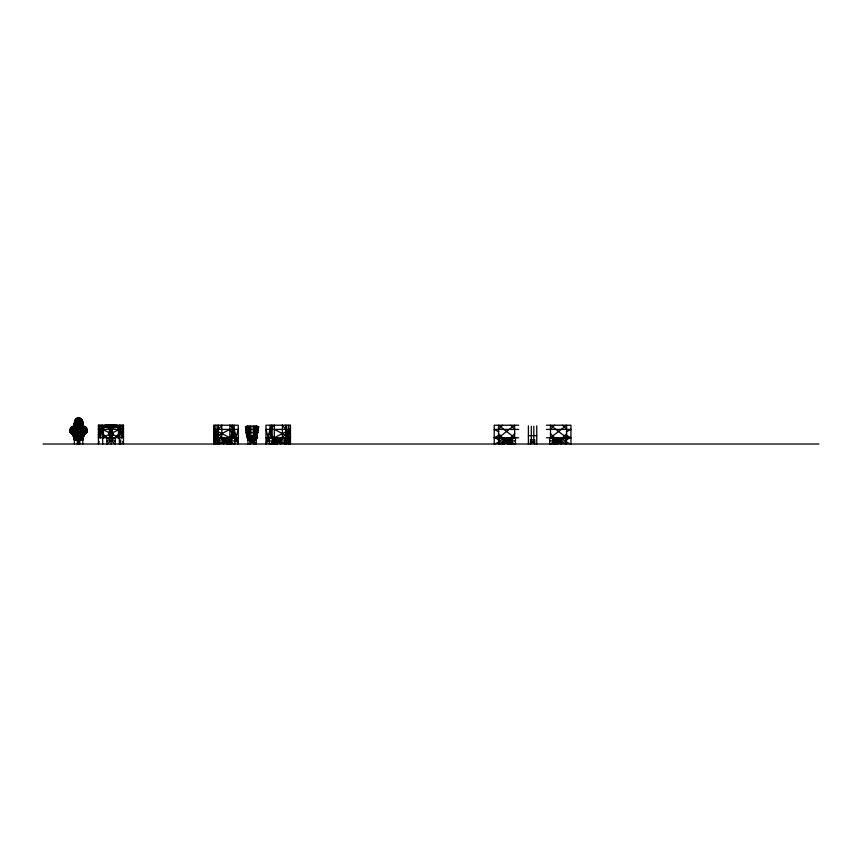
<?xml version="1.0" encoding="UTF-8"?>
<svg xmlns="http://www.w3.org/2000/svg" width="862" height="862" viewBox="0 0 862 862"><rect width="100%" height="100%" fill="white"/><g stroke="black" fill="none" stroke-linecap="round" stroke-linejoin="round"><path stroke-width="1.29" d="M84.411 433.575L82.741 440.18L74.38 440.18L72.85 434.89L73.421 434.663L73.475 435.913L72.699 434.06L69.768 431.819L70.63 427.477L73.076 426.507L73.776 426.884L72.839 426.518L71.18 427.692L69.768 431.819L72.699 434.06C73.324 437.153 75.102 434.836 72.171 433.661L70.609 428.726L73.076 426.507M70.565 430.601L70.565 429.782L72.483 430.472L72.645 432.67L71.697 429.707L73.733 426.69M71.697 430.526L71.697 429.707M69.994 430.537L69.8 429.395L70.609 428.726L72.947 429.254L72.645 432.67M75.026 440.18C78.561 433.414 69.671 421.41 78.561 417.984L78.561 417.984C87.439 421.41 78.561 433.414 82.095 440.18M73.216 434.588L73.604 435.612L73.065 434.146L74.283 433.855L72.365 432.853L71.977 433.5L73.302 435.849L73.55 433.931L70.856 432.961L71.395 431.269L72.139 431.194L72.656 431.808L70.867 432.121M72.699 434.06C74.067 424.319 73.572 439.157 73.884 432.552L74.725 432.713L72.365 432.853L71.934 433.769L71.988 432.864L74.294 430.946M82.967 426.679L82.504 421.065L81.459 419.061L80.446 418.415L75.662 419.061L79.95 419.471C81.06 415.85 75.975 419.007 78.561 422.337M71.384 432.907L71.384 433.586C74.585 433.834 72.71 435.429 74.326 434.437L73.453 433.36L73.809 435.288L71.837 433.112L72.742 433.78M71.384 432.024L71.395 431.269M72.128 433.511L72.128 432.832M108.655 425.214L110.95 425.225L110.961 436.097L110.228 432.282L110.648 429.578L109.603 427.433L109.463 432.282L112.922 433.597L112.114 437.196L111.22 437.249L112.426 437.249L109.42 437.249L110.217 437.249M80.446 418.415L76.018 418.9L74.197 423.684L78.065 424.847L78.561 444.016M83.98 429.998L85.209 428.662L87.321 429.395L87.342 431.819L85.737 433.586L85.122 433.801L84.832 432.746C79.239 432.39 87.105 432.379 84.12 434.588L83.733 435.784L84.411 434.06L83.636 435.913L85.284 433.112L82.881 430.838L84.26 434.89L83.636 435.913L83.711 434.567L83.032 434.922L84.95 433.661L86.545 429.782L86.135 427.714L84.045 426.507L83.118 426.852L84.282 426.518L86.48 427.477L87.342 431.819L83.549 435.849M83.388 426.69L85.209 428.662L84.174 429.254L84.982 431.905L84.476 432.67L84.982 431.194L85.726 431.269L86.265 432.961C76.212 435.342 89.4 434.782 83.334 430.881L83.829 431.894L83.248 430.763L82.871 431.259L83.873 431.453L84.95 433.661M74.154 426.679L74.682 420.904L75.414 420.753L75.156 421.906M75.5 440.18L76.707 424.686L78.033 422.283L77.623 418.867C78.302 417.348 75.414 418.652 77.171 419.471L81.459 419.061L79.261 419.471C75.651 425.925 86.696 423.587 81.103 418.9M110.25 430.655L109.905 432.282L110.638 432.886L111.683 432.282L111.176 430.138L112.308 427.433L111.974 432.886C113.062 435.396 112.297 434.567 112.48 435.407C111.985 431.981 113.967 434.944 112.2 435.213M75.781 429.405L75.177 421.378C75.748 416.766 82.547 418.048 82.31 422.38L74.444 422.057M248.558 440.18L249.409 426.259M109.797 437.196L108.978 433.597L109.937 432.886L109.312 434.028L110.196 432.886L109.528 431.69L110.648 429.578L112.383 431.69L111.704 432.886L112.825 433.597L112.48 435.407L112.351 434.793M76.287 419.6C75.242 418.997 73.798 421.55 75.371 421.227L78.097 421.572C79.035 427.951 70.759 417.402 76.987 426.518L78.561 427.369L80.134 426.518L80.532 425.3L79.563 421.744L82.504 421.065L81.707 420.753M78.561 426.905L79.638 426.905L80.834 425.041L81.222 420.236L79.649 418.458M249.032 440.18L250.152 426.259L258.331 426.679L256.273 440.18L254.322 440.18M77.957 420.397C73.873 421.981 76.546 417.262 75.447 420.074L76.082 424.438L77.483 426.905M84.26 434.89L83.668 433.36L82.795 434.437C82.687 433.608 83.689 432.002 82.515 433.004L84.832 432.746L83.474 431.808M79.164 420.397C84.454 417.359 81.136 426.421 78.561 427.369L77.311 426.604L77.343 424.783L82.924 423.684L81.965 422.682M110.724 430.946L110.95 432.282L111.176 430.946M81.33 429.405L81.944 421.378C80.974 418.296 70.598 420.44 77.558 421.744L77.224 424.093L79.897 424.093L79.024 421.572L82.009 421.065L81.89 419.751M109.873 437.249L108.978 433.597L112.922 433.597M80.651 425.666L84.788 426.679L84.196 432.53L72.925 432.53L72.333 426.679L78.561 425.903C81.243 426.345 80.748 422.789 82.763 422.833M83.873 431.453L83.409 432.498L83.054 430.774M256.273 440.18L258.74 426.679L256.273 426.679M75.156 423.361C73.141 423.242 73.96 426.636 75.867 426.259L76.664 425.699L81.254 426.259L82.784 425.548L82.881 423.511L81.965 423.361M78.561 417.984L76.675 418.415M85.144 433.5C82.558 434.825 82.418 436.172 85.295 433.446M82.536 423.835L79.282 423.317L80.091 425.893L78.561 427.369L78.561 422.628M76.696 418.867L77.623 418.867L76.406 419.385L75.802 420.958L76.729 426.097L74.38 426.27L85.209 426.679L82.741 426.679M111.704 432.886L112.566 433.694L112.437 437.196L112.038 436.775M84.476 432.67L84.627 430.472L86.545 429.782L87.342 430.666L86.254 432.002L82.72 434.179L83.808 433.532M77.623 418.081L75.285 419.913L75.382 423.005L76.502 423.317M83.528 435.666L82.741 440.18M74.121 430.881L73.712 432.498L73.496 431.453C75.716 429.201 70.91 435.655 69.779 430.666L70.565 429.782M74.38 440.18L74.38 435.666L83.991 435.666M71.977 433.5L72.289 432.746L74.703 432.487L73.744 433.133M74.423 432.95L72.289 432.746L73.647 431.808M85.122 426.679L82.741 425.839L80.381 426.097L82.741 426.27L81.89 424.578L82.892 424.718L80.489 425.548L81.621 440.18M108.978 433.597L109.42 435.407C108.321 433.64 110.735 436.15 109.065 434.793L109.086 433.597L110.196 432.886M83.894 434.588L83.819 435.849M73.647 432.562C75.285 433.101 72.947 431.948 73.83 433.392M73.69 433.349L73.421 434.663M73.97 434.232L71.988 432.864L72.796 433.467M77.558 421.744L76.675 421.055L77.171 419.471L79.336 418.458M79.132 426.69L79.25 424.427M222.094 425.225L218.054 429.405L214.024 444.016L214.024 425.225M234.798 441.829L238.224 429.405L213.733 429.405L217.73 437.756M270.011 425.225L270.011 437.756L265.97 444.016L270.011 429.405L274.041 425.225M270.011 437.756L286.141 444.016L290.182 429.405M99.13 441.516L98.419 444.016L98.419 425.225L99.356 425.225L99.356 437.163L98.419 437.756L123.481 437.756L122.533 437.163L122.533 425.225L123.481 425.225L123.481 444.016L122.76 441.516M100.207 437.756L102.589 429.405L106.769 425.225M121.089 437.756L123.481 429.405L98.419 429.405L100.8 437.756M101.975 425.225L100.962 432.099L99.356 434.567L98.419 434.567M111.683 432.282L110.961 437.196L111.931 433.694L110.228 432.282M85.209 428.662L84.271 433.144L85.133 432.864M110.217 436.775L110.39 437.249M73.669 435.17L73.41 434.567M82.741 444.016L82.967 425.225L81.998 425.074M79.498 418.867L81.728 422.531M83.7 434.663L83.517 435.612L83.42 433.349M111.5 429.47L112.308 427.433M111.769 429.815L112.34 428.371L111.769 428.134M80.694 422.531L82.677 422.057L82.019 422.057M255.626 440.18L254.872 429.405L256.273 426.27L245.864 426.679L247.922 440.18L250.842 440.18L250.842 426.27M77.171 419.471L75.587 420.236L74.811 422.38L75.393 422.531L77.849 419.471L75.716 419.223M71.999 433.801L73.248 431.453M83.711 434.567L83.172 435.332L83.614 434.006M74.197 423.684L75.684 423.684L75.339 422.833M218.054 429.405L213.733 437.756L219.498 439.997M224.109 439.997L229.874 437.756L234.195 429.405L230.165 425.225M247.685 426.679L250.152 426.259M77.785 418.458L79.95 419.471L80.446 421.055L78.561 421.744M81.782 422.833L80.597 424.395M111.726 430.547L112.006 432.282L111.273 432.886M79.897 424.093L77.224 424.093L78.097 424.05L78.205 422.822L79.724 422.628M72.289 432.746L74.304 432.422M110.508 429.33C108.289 430.591 113.622 430.591 111.403 429.33M80.5 426.259L80.899 424.115M111.51 437.249L112.319 437.249M110.638 432.886L109.97 433.694L110.95 437.196L110.95 432.886M254.075 428.737L256.499 426.679M71.697 432.508L72.483 431.636L71.697 431.69M254.075 428.619L256.273 426.27M230.165 437.756L234.195 433.575M282.111 437.756L286.141 433.575M498.527 429.405L502.568 425.225M510.638 437.756L514.668 433.575M550.484 429.405L554.514 425.225M562.584 437.756L566.614 433.575M112.082 440.105L119.301 433.575M534.655 439.846L530.486 444.016L530.486 439.846L534.655 439.846L534.655 444.016L530.486 439.846M74.229 424.718L75.554 425.203M84.271 433.144L85.284 433.112L84.228 432.864L82.881 430.838M550.484 437.756L566.614 425.225L566.614 444.016L550.484 437.756L550.484 425.225L566.614 437.756L550.484 444.016M109.991 441.667L106.856 444.016L106.856 437.756L102.589 433.575M86.222 431.151L87.127 430.537L86.2 430.494M84.282 426.518L83.345 426.884L84.282 426.518L85.941 427.692L85.209 428.08L86.48 427.477L84.778 428.242M81.19 423.835L82.924 423.684M85.812 427.875L86.48 427.477M499.971 439.997L494.206 437.756L498.818 435.364M566.334 431.787L570.946 429.405L546.443 429.405M102.686 444.016L102.686 437.756L108.558 434.771M112.135 432.983L119.301 429.405L121.682 437.756M81.243 421.475L82.278 421.227M76.869 420.322L78.561 419.557L80.252 420.322M82.752 423.005L80.619 423.317M119.915 426.13C114.398 428.597 107.491 428.597 101.975 426.13M86.135 427.714L84.454 428.382M81.351 423.156L81.955 422.218L78.916 422.337M110.142 428.134L109.571 428.371L110.142 429.815M109.539 429.287L110.476 428.92M219.498 441.786L213.733 444.016L213.733 425.225L238.224 425.225L238.224 444.016L229.874 429.405L213.733 437.756L238.224 437.756M214.024 429.405L218.054 444.016L234.195 437.756L234.195 425.225M270.011 444.016L286.141 437.756M280.096 441.786L274.331 444.016L274.331 425.225M284.708 439.997L290.472 437.756L274.331 429.405M499.971 441.786L494.206 444.016L494.206 425.225L518.698 425.225M504.582 439.997L510.347 437.756L510.347 444.016L504.582 441.786M514.668 437.756L498.527 444.016L498.527 425.225L514.668 437.756L514.668 425.225L498.527 437.756L514.668 444.016M560.569 441.786L554.805 444.016L554.805 437.756L560.569 439.997M565.181 439.997L570.946 437.756L566.334 435.364M71.999 426.679L74.38 425.839L74.154 425.225M245.53 426.679L247.922 425.839L247.922 444.016M84.832 432.746L82.472 432.746L83.474 432.562M75.425 425.968L77.515 425.365M80.759 424.6L78.561 425.462L76.082 424.438L75.77 423.511L74.24 423.511M82.472 432.746L83.097 432.595M73.507 432.735L74.649 432.746L74.024 432.595M82.569 432.649L83.614 432.735M82.515 433.004L83.172 432.886M81.556 425.203L82.73 425.041M109.711 435.213L109.14 435.288L109.549 434.793M75.425 426.151L77.515 425.903M69.779 430.666L72.483 430.472M69.768 431.819L70.565 431.765M80.446 421.055L76.675 421.055M72.947 429.254L71.912 428.662M75.123 425.074L77.429 424.966M75.425 425.828L77.515 425.796M250.842 432.53L246.036 432.53L245.444 426.679L247.922 426.679M255.13 435.676L257.522 435.666M110.95 425.225L117.264 425.225L117.264 427.283L104.625 427.283L104.625 425.225L113.234 425.214M255.152 440.18L254.581 435.676L248.892 435.666M78.561 418.867L80.425 418.867M81.459 419.061L82.009 421.065M80.716 419.385L81.405 419.223M74.682 420.904L75.166 422.218L78.205 422.337M74.617 421.065L75.285 421.065M81.836 421.065L82.504 421.065M74.843 421.227L76.912 421.475M78.561 421.475L81.944 421.378M78.097 421.572L79.024 421.572M74.52 422.218L75.339 422.218M79.595 422.186L78.561 422.186L78.561 422.822M81.771 422.218L82.601 422.218M78.033 422.283L79.088 422.283M75.393 422.531L76.427 422.531M74.369 423.005L75.77 423.156M74.585 423.835L79.53 423.199M77.451 423.511L79.66 423.511M82.881 423.511L81.437 423.684M78.033 423.608L79.088 423.608M75.231 424.578L77.451 424.578M80.252 424.718L82.892 424.718M77.343 424.783L79.778 424.783M80.575 424.891L83.064 424.891M74.391 425.041L77.408 425.074M75.102 425.225L76.998 425.225L76.998 425.936M80.672 425.203L82.967 425.225M98.419 425.225L123.481 425.225M546.454 425.225L570.946 425.225L570.946 444.016L565.181 441.786M76.535 424.406L76.589 425.3L80.047 425.397M80.435 425.386L83.064 425.386M74.337 425.548L76.632 425.548L76.287 425.041L76.729 426.097M80.489 425.548L82.784 425.548M79.53 425.893L80.091 425.893M98.419 426.13L123.481 426.13M76.362 424.6L76.987 426.518L80.144 426.421M71.912 426.679L74.38 426.679M76.987 426.518L79.81 426.604M98.419 428.586L101.975 428.586M119.915 425.225L119.915 428.586L123.481 428.586M72.623 429.405L84.487 429.405M246.166 429.405L250.842 429.416M248.892 429.405L258.029 429.405M518.708 429.405L494.206 429.405L498.818 431.787M109.571 430.946L112.34 430.946M109.345 431.69L112.566 431.69M110.595 432.002L111.306 432.002M98.419 432.153L100.962 432.099L100.962 425.225M109.463 432.282L112.437 432.282M123.481 432.153L120.939 432.099L119.915 428.586M248.892 432.53L258.147 432.53M98.419 434.211L99.593 434.211M122.307 434.211L123.481 434.211M123.481 434.567L122.533 434.567L120.939 432.099L120.939 425.225M108.914 434.814L109.711 434.804M112.2 434.804L112.997 434.814M98.419 435.051L99.356 435.051M122.533 435.051L123.481 435.051M109.205 435.407L112.706 435.407M72.71 433.575L73.13 435.666L74.38 435.666M246.036 432.53L246.661 435.666L249.064 435.676M528.395 435.666L536.746 435.666M98.419 436.549L99.356 436.549M122.533 436.549L123.481 436.549M98.419 437.163L99.356 437.163M122.533 437.163L123.481 437.163M265.97 437.756L290.472 437.756M494.206 437.756L518.708 437.756M546.443 437.756L570.946 437.756M73.798 438.09L83.323 438.09M246.661 435.666L247.329 438.09L256.854 438.09M247.922 439.846L256.273 439.846M106.856 440.891L109.991 440.891M112.082 440.891L115.217 440.891M218.862 440.891L234.992 440.891M269.213 440.891L285.333 440.891M499.335 440.891L515.465 440.891M549.687 440.891L565.817 440.891M250.012 441.937L254.182 441.937M530.486 441.937L534.655 441.937M79.261 443.111L77.849 443.111L77.892 440.891L79.229 440.891L79.229 443.111M43.1 444.016L818.9 444.016M249.614 435.676L250.842 435.676M80.651 425.806L82.741 425.839M83.334 430.881L84.228 432.864M76.61 426.259L77.311 426.27L77.311 444.016M86.394 429.362L87.321 429.395M84.627 430.472L87.342 430.666M86.556 431.765L87.342 431.819M85.424 432.508L86.556 432.584M77.063 425.397L77.806 425.462M86.265 432.961L85.737 433.586L84.993 432.832M80.651 426.022L82.741 426.27M77.311 426.604L77.989 426.69M73.184 435.763L72.171 433.661M75.177 421.378L75.867 421.475M78.561 423.199L79.929 423.414M86.254 432.121L85.726 431.269M73.949 432.886L74.595 433.004M77.386 422.628L78.205 422.822M71.988 432.864L72.85 433.144L72.279 432.627L71.934 433.769L72.85 434.89M72.839 426.518L73.992 426.852M72.031 433.177L74.067 430.774M71.309 427.875L71.912 428.08L70.63 427.477M72.667 428.382L70.975 427.714M74.186 432.584L74.725 432.713M73.302 433.532L74.391 434.179M73.507 434.006L74.089 434.922M258.665 426.679L256.273 425.839L256.273 444.016L254.075 441.829M280.096 439.997L274.331 437.756L290.472 429.405L265.97 429.405L269.397 441.829M284.708 441.786L290.472 444.016L290.472 425.225L265.97 425.225L265.97 444.016M218.054 437.756L234.195 444.016M224.109 441.786L229.874 444.016L229.874 425.225M111.424 428.92L112.372 429.287M71.18 427.692L72.333 428.242M79.95 419.471L81.534 420.236M102.589 429.405L109.754 432.983M112.135 434.179L119.301 437.756L119.387 444.016M213.733 429.405L229.874 437.756M111.661 430.903L111.176 430.138L110.185 430.547M106.856 437.756L109.991 440.105M112.082 441.667L115.217 444.016L115.217 437.756M115.12 425.225L119.301 429.405M562.584 425.225L566.614 429.405M550.484 433.575L554.514 437.756M510.638 425.225L514.668 429.405M498.527 433.575L502.568 437.756M282.111 425.225L286.141 429.405L290.182 444.016L290.182 425.225M270.011 433.575L274.041 437.756M218.054 433.575L222.094 437.756M249.323 429.405L247.922 426.27L250.109 428.619M247.922 426.27L250.109 428.737M254.075 441.139L256.273 444.016M109.603 427.433L110.401 429.47M109.248 434.868L109.42 435.407L109.291 434.351M247.329 438.09L247.922 440.18M234.195 429.405L238.224 444.016M83.291 433.392L83.237 432.552L82.698 432.95M72.925 432.53L73.96 438.09M70.609 428.726L70.716 429.362M254.042 426.259L254.581 435.676M112.588 434.028L112.48 435.407L112.502 434.804M109.334 433.694L109.42 435.407L109.409 434.804M254.786 426.259L254.872 429.405M86.545 429.782L86.545 430.601M85.424 429.707L85.424 430.526M557.746 437.756L557.746 444.016M557.208 437.756L557.208 444.016M536.746 425.839L536.746 444.016M533.826 426.27L533.826 440.45M531.315 426.27L531.315 440.45M528.395 425.839L528.395 444.016M507.944 437.756L507.944 444.016M507.406 437.756L507.406 444.016M502.277 441.937L502.277 444.016M288.307 425.225L288.307 444.016M286.141 425.225L286.141 444.016M285.882 425.225L285.882 444.016M282.402 425.225L282.402 437.756M277.273 437.756L277.273 444.016M276.734 437.756L276.734 444.016M276.551 437.756L276.551 444.016M275.754 437.756L275.754 444.016M272.166 425.225L272.166 437.756M272.166 441.516L272.166 444.016M271.358 425.225L271.358 437.756M253.353 426.27L253.353 440.18M252.092 435.676L252.092 439.846M232.848 425.225L232.848 437.756M232.029 425.225L232.029 437.756M228.452 437.756L228.452 444.016M227.643 437.756L227.643 444.016M227.471 437.756L227.471 444.016M226.921 437.756L226.921 444.016M221.803 425.225L221.803 437.756M218.323 425.225L218.323 444.016M218.054 425.225L218.054 444.016M215.899 425.225L215.899 444.016M120.702 439.846L120.702 444.016M119.301 425.225L119.301 437.756M118.46 426.474L118.46 437.756M113.612 425.225L113.612 427.8M112.577 437.314L112.577 438.198M111.036 437.756L111.036 444.016M109.258 437.314L109.258 438.198M108.278 425.225L108.278 427.8M103.429 426.474L103.429 437.756M102.589 425.225L102.589 437.756M79.81 426.27L79.81 444.016M74.38 425.839L74.38 444.016M248.428 437.637L248.536 438.219L248.428 437.637M251.629 437.637L251.736 438.219L251.629 437.637M257.393 437.637L257.501 438.219L257.393 437.637M254.182 439.846L250.012 444.016L250.012 439.846L254.182 444.016L254.182 439.846M231.501 437.756L223.43 444.016L223.43 437.756L231.501 444.016L231.501 437.756M280.764 437.756L272.704 444.016L272.704 437.756L280.764 444.016L280.764 437.756M511.974 437.756L503.904 444.016L503.904 437.756L511.974 444.016L511.974 437.756M561.248 437.756L553.178 444.016L553.178 437.756L561.248 444.016L561.248 437.756M234.992 437.756L218.862 444.016L218.862 437.756L234.992 444.016L234.992 437.756M285.333 437.756L269.213 444.016L269.213 437.756L285.333 444.016L285.333 437.756M515.465 437.756L499.335 444.016L499.335 437.756L515.465 444.016L515.465 437.756M565.817 437.756L549.687 444.016L549.687 437.756L565.817 444.016L565.817 437.756"/></g></svg>
